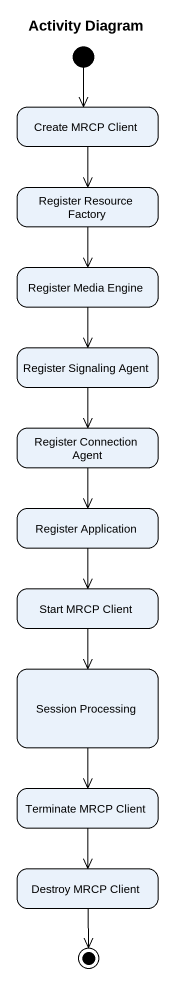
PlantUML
@startuml
title Activity Diagram
hide empty description
state "Create MRCP Client" as Create_MRCP_Client
state "Register Resource Factory" as Register_Resource_Factory
state "Register Media Engine" as Register_Media_Engine
state "Register Signaling Agent" as Register_Signaling_Agent
state "Register Connection Agent" as Register_Connection_Agent
state "Register Application" as Register_Application
state "Start MRCP Client" as Start_MRCP_Client
state "Session Processing" as Session_Processing
state "Terminate MRCP Client" as Terminate_MRCP_Client
state "Destroy MRCP Client" as Destroy_MRCP_Client
[*] --> Create_MRCP_Client
Create_MRCP_Client --> Register_Resource_Factory
Register_Resource_Factory --> Register_Media_Engine
Register_Media_Engine --> Register_Signaling_Agent
Register_Signaling_Agent --> Register_Connection_Agent
Register_Connection_Agent --> Register_Application
Register_Application --> Start_MRCP_Client
Start_MRCP_Client --> Session_Processing
Session_Processing --> Terminate_MRCP_Client
Terminate_MRCP_Client --> Destroy_MRCP_Client
Destroy_MRCP_Client --> [*]
@enduml
